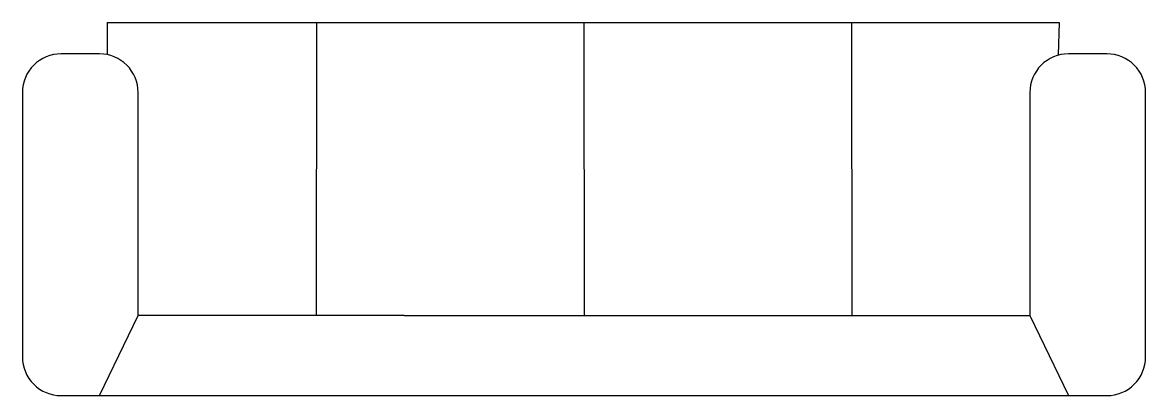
# Model space of a CAD drawing. Extents: x 0.03 to 2.66, y 0.03 to 0.91.
import ezdxf

# ---------------------------------------------------------------- set-up
doc = ezdxf.new("R2010")
doc.units = 0
doc.layers.get('0').update_dxf_attribs({"linetype": 'CONTINUOUS'})

msp = doc.modelspace()

# ---------------------------------------------------------------- linework, layer by layer
at = {"color": 0}
for p, q in [((0.7182, 0.9071), (0.7175, 0.2212)), ((1.3433, 0.9065), (1.344, 0.2205)), ((1.9691, 0.9071), (1.9698, 0.2212))]:
    msp.add_line(p, q, dxfattribs=at)
for points in [[(0.2286, 0.9071), (0.2285, 0.8318)], [(0.2286, 0.9071), (2.4544, 0.9071), (2.4526, 0.8304)], [(0.9234, 0.2212), (0.3011, 0.2212)], [(0.9234, 0.2212), (2.3862, 0.2212)], [(0.1659, 0.0341), (2.5214, 0.0341)]]:
    msp.add_lwpolyline(points, dxfattribs=at)
for points in [[(0.3011, 0.2212), (0.3011, 0.7435, 0.414214), (0.2111, 0.8335), (0.1207, 0.8335, 0.414214), (0.0307, 0.7435), (0.0307, 0.1241, 0.414214), (0.1207, 0.0341), (0.2111, 0.0341)], [(2.4762, 0.0341), (2.5666, 0.0341, 0.414214), (2.6566, 0.1241), (2.6566, 0.7435, 0.414214), (2.5666, 0.8335), (2.4762, 0.8335, 0.414214), (2.3862, 0.7435), (2.3862, 0.2212)]]:
    msp.add_lwpolyline(points, format="xyb", close=True, dxfattribs=at)

doc.saveas('drawing.dxf')
